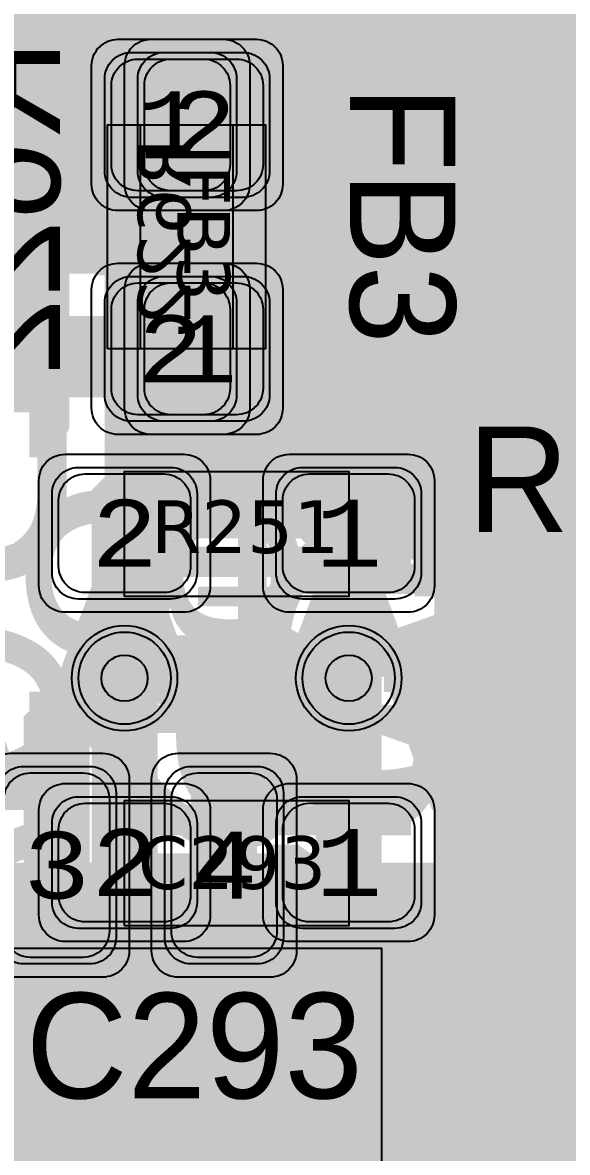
# Model space of a CAD drawing. Extents: x -28 to 199, y -61 to 255.
# Drawn here: x 38.63 to 42.76, y 147.3 to 155.88 of the extents above; entities that cross this region are included whole.
import ezdxf
from ezdxf.enums import TextEntityAlignment as Align

# ---------------------------------------------------------------- set-up
doc = ezdxf.new("R2010")
doc.units = 0
doc.header["$MEASUREMENT"] = 0
for name, color, linetype in [('ASSEMBLY_OUTLINES_BTM', 191, 'CONTINUOUS'), ('ASSEMBLY_OUTLINES_TOP', 102, 'CONTINUOUS'), ('ASSEMBLY_PART_NUMBERS_BTM', 191, 'CONTINUOUS'), ('ASSEMBLY_PART_NUMBERS_TOP', 102, 'CONTINUOUS'), ('ASSEMBLY_REF_DES_BTM', 191, 'CONTINUOUS'), ('ASSEMBLY_REF_DES_TOP', 102, 'CONTINUOUS'), ('DRILL_DRAWING', 21, 'CONTINUOUS'), ('GENERATED_SILKSCREEN_BTM', 255, 'CONTINUOUS'), ('GENERATED_SILKSCREEN_TOP', 140, 'CONTINUOUS'), ('PART_PADS_SMD_BTM', 10, 'CONTINUOUS'), ('PART_PADS_SMD_TOP', 150, 'CONTINUOUS'), ('PIN_NUMBERS_BTM', 8, 'CONTINUOUS'), ('PIN_NUMBERS_TOP', 8, 'CONTINUOUS'), ('PLACEMENT_OUTLINES_BTM', 222, 'CONTINUOUS'), ('PLACEMENT_OUTLINES_TOP', 130, 'CONTINUOUS'), ('PLANE_SHAPES_LAYER_2', 230, 'CONTINUOUS'), ('PLANE_SHAPES_LAYER_3', 81, 'CONTINUOUS'), ('SILKSCREEN_OUTLINES_BTM', 211, 'CONTINUOUS'), ('SILKSCREEN_OUTLINES_TOP', 150, 'CONTINUOUS'), ('SILKSCREEN_REF_DES_BTM', 211, 'CONTINUOUS'), ('SILKSCREEN_REF_DES_TOP', 150, 'CONTINUOUS'), ('SOLDERMASK_PADS_BTM', 12, 'CONTINUOUS'), ('SOLDERMASK_PADS_TOP', 180, 'CONTINUOUS'), ('SOLDERPASTE_PADS_BTM', 12, 'CONTINUOUS'), ('SOLDERPASTE_PADS_TOP', 180, 'CONTINUOUS'), ('TRACES_LAYER_BOTTOM', 10, 'CONTINUOUS'), ('TRACES_LAYER_TOP', 150, 'CONTINUOUS'), ('VIA_HOLES_LAYER_2', 30, 'CONTINUOUS'), ('VIA_HOLES_LAYER_3', 30, 'CONTINUOUS'), ('VIA_HOLES_LAYER_BOTTOM', 30, 'CONTINUOUS'), ('VIA_HOLES_LAYER_TOP', 30, 'CONTINUOUS'), ('VIA_PADS_LAYER_2', 230, 'CONTINUOUS'), ('VIA_PADS_LAYER_3', 81, 'CONTINUOUS'), ('VIA_PADS_LAYER_BOTTOM', 10, 'CONTINUOUS'), ('VIA_PADS_LAYER_TOP', 150, 'CONTINUOUS')]:
    doc.layers.add(name, color=color, linetype=linetype)
doc.styles.add('COURIER_NEW', font='COUR.TTF')
doc.styles.add('VERDANA', font='verdana.TTF')
doc.styles.add('VERIBEST_GERBER_0', font='txt')

msp = doc.modelspace()

# ---------------------------------------------------------------- hatches: boundary and pattern name
at = {"layer": 'PLANE_SHAPES_LAYER_2'}
h = msp.add_hatch(color=256, dxfattribs=at)
h.paths.add_polyline_path([(169.5, 129.25), (149.5, 129.25), (142.25, 122), (142.25, 90.5), (147.5, 90.5), (147.5, 80), (154, 80), (154, 69.25), (131.75, 69.25), (131.75, 73.25), (121.25, 73.25), (121.25, 81), (110.5, 81), (110.5, 125.75), (106.5, 125.75), (106.5, 128.75), (93.5, 128.75), (93.5, 120.25), (91.75, 120.25), (91.75, 121.5), (80, 121.5), (80, 118.25), (73.25, 118.25), (73.25, 124.5), (67.5, 124.5), (67.5, 128), (57.75, 128), (57.75, 120.25), (55.25, 120.25), (55.25, 121.5), (47.5, 121.5), (47.5, 119), (35, 119), (35, 134.75), (32.75, 134.75), (32.75, 159.75), (29.25, 159.75), (29.25, 175.25), (22.5, 175.25), (22.5, 195.25), (17.25, 195.25), (17.25, 198), (22.5, 198), (22.5, 216.5), (40.25, 216.5), (40.25, 235.5), (54.5, 235.5), (54.5, 254), (87.25, 254), (87.25, 236.25), (86.25, 236.25), (86.25, 228.75), (81, 228.75), (81, 218.75), (95.25, 218.75), (95.25, 194.5), (87, 194.5), (87, 172), (131.1, 172), (131.1, 208.75), (115.5, 208.75), (115.5, 213.75), (106.75, 213.75), (106.75, 218.75), (110.25, 222.25), (110.25, 226.25), (142.5, 226.25), (142.5, 221.5), (160.5, 221.5), (160.5, 240.75), (169.5, 240.75)])
h.paths.add_polyline_path([(35.5, 149.5), (41.75, 149.5), (41.75, 152), (39.25, 152), (39.25, 154), (37.75, 154), (37.75, 152), (35.5, 152)], flags=16)
h.paths.add_polyline_path([(37.5, 125.75), (37.5, 128.75), (42.75, 128.75), (42.75, 125.75)], flags=16)
h.paths.add_polyline_path([(52, 127.75), (52, 130.75), (54.25, 130.75), (54.25, 127.75)], flags=16)
h.paths.add_polyline_path([(50.75, 219.5), (50.75, 226.5), (71.75, 226.5), (71.75, 219.5)], flags=16)
h.paths.add_polyline_path([(66.5, 150.75), (66.5, 177.5), (72.25, 177.5), (72.25, 150.75)], flags=16)
h.paths.add_polyline_path([(47.25, 185.25), (73, 185.25), (73, 188.25), (70.25, 188.25), (70.25, 191), (47.25, 191)], flags=16)
h.paths.add_polyline_path([(84.5, 208), (84.5, 212.75), (85, 212.75), (85, 208)], flags=16)
h.paths.add_polyline_path([(61.5, 137.25), (87.75, 137.25), (87.75, 140.5), (84.75, 140.5), (84.75, 143), (61.5, 143)], flags=16)
h.paths.add_polyline_path([(88.75, 127), (88.75, 130), (91, 130), (91, 127)], flags=16)
h.paths.add_polyline_path([(85.5, 130.25), (85.5, 132.5), (91, 132.5), (91, 130.25)], flags=16)
h.paths.add_polyline_path([(108.75, 142.25), (135.75, 142.25), (135.75, 145.75), (132.25, 145.75), (132.25, 149), (108.75, 149)], flags=16)
h.paths.add_polyline_path([(114.25, 126.75), (140.75, 126.75), (140.75, 129.75), (137.25, 129.75), (137.25, 133), (114.25, 133)], flags=16)
h.paths.add_polyline_path([(155.25, 180.25), (166.25, 180.25), (166.25, 186.25), (152.25, 186.25), (152.25, 183), (155.25, 183)], flags=16)
at = {"layer": 'PLANE_SHAPES_LAYER_3'}
h = msp.add_hatch(color=256, dxfattribs=at)
h.paths.add_polyline_path([(169.5, 129.25), (149.5, 129.25), (142.25, 122), (142.25, 90.5), (147.5, 90.5), (147.5, 80), (154, 80), (154, 69.25), (131.75, 69.25), (131.75, 73.25), (121.25, 73.25), (121.25, 81), (110.5, 81), (110.5, 125.75), (106.5, 125.75), (106.5, 128.75), (93.5, 128.75), (93.5, 120.25), (91.75, 120.25), (91.75, 121.5), (80, 121.5), (80, 118.25), (73.25, 118.25), (73.25, 124.5), (67.5, 124.5), (67.5, 127.75), (58.25, 127.75), (58.25, 130.25), (88.75, 130.25), (88.75, 127), (91, 127), (91, 132.5), (55, 132.5), (55, 131.25), (52, 131.25), (52, 127.75), (55, 127.75), (55, 127.25), (57.75, 127.25), (57.75, 120.25), (55.25, 120.25), (55.25, 121.5), (47.5, 121.5), (47.5, 119), (35, 119), (35, 134.75), (32.75, 134.75), (32.75, 159.75), (29.25, 159.75), (29.25, 175.25), (22.5, 175.25), (22.5, 195.25), (17.25, 195.25), (17.25, 198), (22.5, 198), (22.5, 216.5), (40.25, 216.5), (40.25, 235.5), (54.5, 235.5), (54.5, 254), (87.25, 254), (87.25, 236.25), (86.25, 236.25), (86.25, 228.75), (81, 228.75), (81, 218.75), (95.25, 218.75), (95.25, 194.5), (87, 194.5), (87, 172), (131.1, 172), (131.1, 208.75), (115.5, 208.75), (115.5, 213.75), (106.75, 213.75), (106.75, 218.75), (110.25, 222.25), (110.25, 226.25), (142.5, 226.25), (142.5, 221.5), (160.5, 221.5), (160.5, 240.75), (169.5, 240.75)])
h.paths.add_polyline_path([(35.5, 149.5), (41.75, 149.5), (41.75, 152), (39.25, 152), (39.25, 154), (37.75, 154), (37.75, 152), (35.5, 152)], flags=16)
h.paths.add_polyline_path([(37.5, 125.75), (37.5, 128.75), (42.75, 128.75), (42.75, 125.75)], flags=16)
h.paths.add_polyline_path([(50.75, 219.5), (50.75, 226.5), (71.75, 226.5), (71.75, 219.5)], flags=16)
h.paths.add_polyline_path([(66.5, 150.75), (66.5, 177.5), (72.25, 177.5), (72.25, 150.75)], flags=16)
h.paths.add_polyline_path([(47.25, 185.25), (73, 185.25), (73, 188.25), (70.25, 188.25), (70.25, 191), (47.25, 191)], flags=16)
h.paths.add_polyline_path([(84.5, 208), (84.5, 212.75), (85, 212.75), (85, 208)], flags=16)
h.paths.add_polyline_path([(61.5, 137.25), (87.75, 137.25), (87.75, 140.5), (84.75, 140.5), (84.75, 143), (61.5, 143)], flags=16)
h.paths.add_polyline_path([(108.75, 142.25), (135.75, 142.25), (135.75, 145.75), (132.25, 145.75), (132.25, 149), (108.75, 149)], flags=16)
h.paths.add_polyline_path([(114.25, 126.75), (140.75, 126.75), (140.75, 129.75), (137.25, 129.75), (137.25, 133), (114.25, 133)], flags=16)
h.paths.add_polyline_path([(155.25, 180.25), (166.25, 180.25), (166.25, 186.25), (152.25, 186.25), (152.25, 183), (155.25, 183)], flags=16)
at = {"layer": 'VIA_HOLES_LAYER_2'}
h = msp.add_hatch(color=256, dxfattribs=at)
edge = h.paths.add_edge_path()
edge.add_arc((39.4, 150.9), 0.175, 0, 360)
h = msp.add_hatch(color=256, dxfattribs=at)
edge = h.paths.add_edge_path()
edge.add_arc((41.1, 150.9), 0.175, 0, 360)
at = {"layer": 'VIA_HOLES_LAYER_3'}
h = msp.add_hatch(color=256, dxfattribs=at)
edge = h.paths.add_edge_path()
edge.add_arc((39.4, 150.9), 0.175, 0, 360)
h = msp.add_hatch(color=256, dxfattribs=at)
edge = h.paths.add_edge_path()
edge.add_arc((41.1, 150.9), 0.175, 0, 360)
at = {"layer": 'VIA_HOLES_LAYER_BOTTOM'}
h = msp.add_hatch(color=256, dxfattribs=at)
edge = h.paths.add_edge_path()
edge.add_arc((39.4, 150.9), 0.175, 0, 360)
h = msp.add_hatch(color=256, dxfattribs=at)
edge = h.paths.add_edge_path()
edge.add_arc((41.1, 150.9), 0.175, 0, 360)
at = {"layer": 'VIA_HOLES_LAYER_TOP'}
h = msp.add_hatch(color=256, dxfattribs=at)
edge = h.paths.add_edge_path()
edge.add_arc((39.4, 150.9), 0.175, 0, 360)
h = msp.add_hatch(color=256, dxfattribs=at)
edge = h.paths.add_edge_path()
edge.add_arc((41.1, 150.9), 0.175, 0, 360)

# ---------------------------------------------------------------- linework, layer by layer
at = {"layer": 'ASSEMBLY_OUTLINES_BTM'}
msp.add_lwpolyline([(39.27, 153.4), (39.27, 155.1), (40.22, 155.1), (40.22, 153.4)], close=True, dxfattribs=at)
at = {"layer": 'ASSEMBLY_OUTLINES_BTM', "const_width": 0.1}
msp.add_lwpolyline([(35.15, 144.65), (35.15, 148.85), (41.35, 148.85), (41.35, 144.65)], close=True, dxfattribs=at)
at = {"layer": 'ASSEMBLY_OUTLINES_TOP'}
for points in [[(39.52, 153.4), (39.52, 155.1), (40.47, 155.1), (40.47, 153.4)], [(39.4, 151.52), (39.4, 152.47), (41.1, 152.47), (41.1, 151.52)], [(39.4, 149.02), (39.4, 149.97), (41.1, 149.97), (41.1, 149.02)]]:
    msp.add_lwpolyline(points, close=True, dxfattribs=at)
at = {"layer": 'GENERATED_SILKSCREEN_BTM', "const_width": 0.15}
for points in [[(41.2632, 156.0896), (41.4448, 156.0896), (41.5136, 156.068), (41.5136, 155.6912), (41.4448, 155.668), (41.2632, 155.668), (41.1896, 155.7384), (41.1896, 156.0176), (41.2632, 156.0896)], [(41.6144, 156.0896), (41.8512, 156.0896), (41.924, 156.0176), (41.924, 155.7384), (41.8512, 155.668), (41.6144, 155.668), (41.5456, 155.6912), (41.5456, 156.068), (41.6144, 156.0896)], [(41.1568, 156.0256), (41.1568, 155.732), (41.1576, 155.7288), (41.1584, 155.724), (41.1608, 155.7208), (41.2432, 155.6408), (41.248, 155.6376), (41.2512, 155.6368), (41.2544, 155.636), (41.4464, 155.636), (41.4496, 155.636), (41.4512, 155.6368), (41.452, 155.6368)], [(41.452, 155.6368), (41.5288, 155.6624), (41.6056, 155.6368), (41.608, 155.6368), (41.6112, 155.636), (41.8584, 155.636), (41.8608, 155.636), (41.8632, 155.6368), (41.8664, 155.6376), (41.8696, 155.6408), (41.952, 155.7208), (41.9552, 155.724), (41.956, 155.7288), (41.9568, 155.732), (41.9568, 156.0256)], [(38.1228, 155.6428), (38.8908, 155.6428), (38.8972, 155.6412), (38.9012, 155.6372), (38.9036, 155.6324), (38.9044, 155.6268), (38.9036, 155.6204), (38.9012, 155.6148), (38.8972, 155.6108), (38.8908, 155.6092), (38.5228, 155.6092)], [(38.5228, 155.2332), (38.8956, 155.102), (38.9012, 155.0988), (38.9044, 155.0932), (38.9052, 155.0868), (38.9036, 155.082), (38.9012, 155.0772), (38.8964, 155.0732), (38.8916, 155.0708), (38.8852, 155.0724), (38.5124, 155.2036)], [(38.5508, 154.318), (38.5516, 154.3172), (38.5532, 154.3172), (38.5588, 154.3156), (38.5612, 154.3148), (38.7812, 154.3148), (38.7852, 154.3156), (38.7884, 154.3172), (38.7916, 154.318), (38.794, 154.3204), (38.9036, 154.4548), (38.9052, 154.4588), (38.906, 154.4596), (38.906, 154.4612), (38.9068, 154.4628), (38.9068, 154.4636), (38.9068, 154.4652), (38.9068, 154.7348), (38.906, 154.738), (38.9052, 154.7412), (38.9036, 154.7444), (38.794, 154.8788), (38.7924, 154.8804), (38.7916, 154.882), (38.7892, 154.8836), (38.7836, 154.8852), (38.7812, 154.886), (38.2324, 154.886)], [(38.2404, 154.8532), (38.5276, 154.8532), (38.4388, 154.7444)], [(38.5692, 154.8532), (38.7732, 154.8532), (38.874, 154.73), (38.874, 154.4716), (38.7732, 154.3468), (38.5692, 154.3468), (38.4676, 154.4716), (38.4676, 154.73), (38.5692, 154.8532)], [(38.3556, 153.5644), (38.7884, 154.0972), (38.874, 154.0972), (38.874, 153.5748), (38.8756, 153.5692), (38.8788, 153.5644), (38.8844, 153.562), (38.8908, 153.5612), (38.8964, 153.562), (38.902, 153.5644), (38.9052, 153.5692), (38.9068, 153.5748), (38.9068, 154.114), (38.9052, 154.1204), (38.9012, 154.1244), (38.8972, 154.1284), (38.8908, 154.13), (38.7812, 154.13), (38.7788, 154.1292), (38.7732, 154.1276), (38.7708, 154.126), (38.7692, 154.1244), (38.7676, 154.1228), (38.334, 153.5908)], [(38.3556, 152.8084), (38.7884, 153.3412), (38.874, 153.3412), (38.874, 152.8188), (38.8756, 152.8132), (38.8788, 152.8084), (38.8844, 152.806), (38.8908, 152.8052), (38.8964, 152.806), (38.902, 152.8084), (38.9052, 152.8132), (38.9068, 152.8188), (38.9068, 153.358), (38.9052, 153.3644), (38.9012, 153.3684), (38.8972, 153.3724), (38.8908, 153.374), (38.7812, 153.374), (38.7788, 153.3732), (38.7732, 153.3716), (38.7708, 153.37), (38.7692, 153.3684), (38.7676, 153.3668), (38.334, 152.8348)]]:
    msp.add_lwpolyline(points, dxfattribs=at)
for points in [[(39.270005, 153.957911, 1.22306e-05), (39.269995, 153.957902), (39.269995, 154.542098, 1.22306e-05), (39.270005, 154.542089), (39.270005, 153.957911)], [(40.220005, 153.966156, 1.1642e-05), (40.219995, 153.966164), (40.219995, 154.533836, 1.1642e-05), (40.220005, 154.533844), (40.220005, 153.966156)], [(39.641895, 148.849995), (39.398105, 148.849995, 9.4912e-06), (39.398108, 148.850005), (39.641892, 148.850005, 9.4912e-06), (39.641895, 148.849995)], [(41.350005, 144.65, -0.4142135624), (41.35, 144.649995), (40.668108, 144.649995, 9.4912e-06), (40.668105, 144.650005), (41.349995, 144.650005), (41.349995, 148.849995), (40.668105, 148.849995, 9.4912e-06), (40.668108, 148.850005), (41.35, 148.850005, -0.4142135624), (41.350005, 148.85), (41.350005, 144.65)]]:
    msp.add_lwpolyline(points, format="xyb", dxfattribs=at)
at = {"layer": 'GENERATED_SILKSCREEN_TOP', "const_width": 0.15}
for points in [[(41.8804, 154.7364), (41.882, 154.7308), (41.8852, 154.726), (41.8908, 154.7236), (41.8964, 154.7228), (41.9028, 154.7236), (41.9084, 154.726), (41.9116, 154.7308), (41.9132, 154.7364), (41.9132, 155.2764), (41.9116, 155.282), (41.9076, 155.286), (41.9036, 155.2908), (41.8972, 155.2924), (41.1292, 155.2924), (41.1236, 155.2908), (41.1188, 155.2868), (41.1164, 155.282), (41.1156, 155.2764), (41.1164, 155.27), (41.1188, 155.2644), (41.1236, 155.2604), (41.1292, 155.2588), (41.5332, 155.2588), (41.5332, 154.8964), (41.534, 154.8908), (41.538, 154.886), (41.5436, 154.8836), (41.5492, 154.8828), (41.5556, 154.8836), (41.5612, 154.886), (41.5644, 154.8908), (41.566, 154.8964), (41.566, 155.2588), (41.8804, 155.2588), (41.8804, 154.7364)], [(41.7932, 153.9908), (41.9076, 154.094), (41.9116, 154.0996), (41.9132, 154.1052), (41.9132, 154.5204), (41.9116, 154.526), (41.9084, 154.5308), (41.9028, 154.5348), (41.8972, 154.5364), (41.5476, 154.5364), (41.5452, 154.5364), (41.5428, 154.5364), (41.1292, 154.5364), (41.1236, 154.5348), (41.118, 154.5308), (41.114, 154.526), (41.1132, 154.5204), (41.1132, 154.1004), (41.2276, 153.9692), (41.2324, 153.966), (41.2388, 153.9644), (41.41, 153.9644), (41.5428, 154.082), (41.61, 153.998), (41.6132, 153.9956), (41.6172, 153.9932), (41.6212, 153.9916), (41.6236, 153.9908), (41.7932, 153.9908)], [(41.5284, 154.5028), (41.5284, 154.114), (41.3964, 153.9964), (41.246, 153.9964), (41.146, 154.1116), (41.146, 154.5028), (41.5284, 154.5028)], [(41.8804, 154.5028), (41.8804, 154.1132), (41.7812, 154.0236), (41.6324, 154.0236), (41.5612, 154.1116), (41.5612, 154.5028), (41.8804, 154.5028)], [(38.2976, 154.31), (38.4768, 154.182), (37.776, 154.182)], [(41.1164, 153.638), (41.226, 153.7732), (41.23, 153.7772), (41.2324, 153.778), (41.2348, 153.778), (41.2404, 153.7772), (41.246, 153.774), (41.2508, 153.77), (41.2532, 153.7652), (41.254, 153.7596), (41.2524, 153.754), (41.146, 153.6236), (41.146, 153.3652), (41.2468, 153.2404), (41.3956, 153.2404), (41.4972, 153.3636), (41.4972, 153.4964), (41.4988, 153.5028), (41.502, 153.5068), (41.5076, 153.5092), (41.5132, 153.51), (41.5188, 153.5092), (41.5244, 153.5068), (41.5276, 153.5028), (41.5292, 153.4964), (41.5292, 153.3636), (41.6308, 153.2404), (41.7796, 153.2404), (41.8804, 153.3652), (41.8804, 153.6236), (41.774, 153.754), (41.7724, 153.7596), (41.7732, 153.7652), (41.7756, 153.77), (41.7804, 153.774), (41.786, 153.7772), (41.7916, 153.778), (41.794, 153.778), (41.7964, 153.7772), (41.8004, 153.7732), (41.91, 153.638), (41.9108, 153.6356), (41.9116, 153.6332), (41.9124, 153.6324), (41.9132, 153.6292), (41.9132, 153.3596), (41.9124, 153.3556), (41.9116, 153.354), (41.9108, 153.3516), (41.91, 153.3492), (41.8004, 153.214), (41.7972, 153.2116), (41.7932, 153.2108), (41.7908, 153.2092), (41.7876, 153.2084), (41.6228, 153.2084), (41.6204, 153.2092), (41.6148, 153.2108), (41.6116, 153.2116), (41.6092, 153.214), (41.5132, 153.3316), (41.4172, 153.214), (41.4156, 153.2132), (41.414, 153.2116), (41.4132, 153.2108), (41.4116, 153.2108), (41.406, 153.2092), (41.4036, 153.2084), (41.2388, 153.2084), (41.2348, 153.2092), (41.2316, 153.2108), (41.2284, 153.2116), (41.226, 153.214), (41.1164, 153.3492), (41.1148, 153.3524), (41.114, 153.3532), (41.114, 153.3556), (41.114, 153.3564), (41.1132, 153.3572), (41.1132, 153.3596), (41.1132, 153.6292), (41.114, 153.6324), (41.1148, 153.6356), (41.1164, 153.638)], [(42.674, 152.4924), (42.6764, 152.494), (42.6772, 152.498), (42.6796, 152.502), (42.6796, 152.506), (42.6796, 152.6708), (42.6796, 152.6748), (42.6772, 152.6772), (42.6772, 152.6796), (42.6764, 152.6804), (42.6756, 152.6812), (42.674, 152.6828), (42.538, 152.7932), (42.534, 152.7948), (42.5308, 152.7956), (42.5276, 152.7964), (42.1244, 152.7964), (42.1172, 152.7948), (42.1124, 152.7908), (42.1084, 152.786), (42.1068, 152.7804), (42.1068, 152.0124), (42.1084, 152.006), (42.1124, 152.002), (42.1172, 151.9996), (42.1228, 151.9988), (42.1292, 151.9996), (42.1348, 152.002), (42.1388, 152.006), (42.1404, 152.0124), (42.1404, 152.3804), (42.5164, 152.3804), (42.6476, 152.0076), (42.6508, 152.002), (42.6564, 151.9988), (42.6628, 151.998), (42.6676, 151.9996), (42.6724, 152.002), (42.6764, 152.006), (42.6788, 152.0116), (42.6772, 152.018), (42.546, 152.3908), (42.674, 152.4924)], [(42.1404, 152.7636), (42.5228, 152.7636), (42.6476, 152.6628), (42.6476, 152.514), (42.5228, 152.4124), (42.1404, 152.4124), (42.1404, 152.7636)], [(38.8996, 147.6996), (38.7652, 147.8092), (38.7612, 147.8116), (38.7604, 147.8148), (38.7588, 147.818), (38.758, 147.822), (38.758, 148.3708), (38.7588, 148.3748), (38.7604, 148.378), (38.762, 148.3796), (38.7628, 148.3812), (38.7644, 148.3836), (38.8996, 148.4932), (38.902, 148.494), (38.9044, 148.4948), (38.9052, 148.4956), (38.9084, 148.4964), (39.178, 148.4964), (39.182, 148.4956), (39.1836, 148.4948), (39.186, 148.494), (39.1884, 148.4932), (39.3236, 148.3836), (39.3268, 148.3796), (39.3284, 148.3732), (39.3276, 148.3684), (39.326, 148.3644), (39.3236, 148.3612), (39.3196, 148.358), (39.3156, 148.3556), (39.3116, 148.3548), (39.3076, 148.3548), (39.3044, 148.3572), (39.1724, 148.4636), (38.914, 148.4636), (38.7908, 148.3628), (38.7908, 147.83), (38.914, 147.7292), (39.1724, 147.7292), (39.3044, 147.8356), (39.3076, 147.8372), (39.3116, 147.838), (39.3156, 147.8372), (39.3196, 147.8348), (39.3236, 147.8316), (39.326, 147.8276), (39.3276, 147.8228), (39.3284, 147.818), (39.3268, 147.8132), (39.3236, 147.8092), (39.1884, 147.6996), (39.1852, 147.698), (39.1844, 147.6972), (39.182, 147.6972), (39.1812, 147.6964), (39.1804, 147.6964), (39.178, 147.6964), (38.9084, 147.6964), (38.9052, 147.6972), (38.902, 147.698), (38.8996, 147.6996)], [(39.9436, 148.4932), (40.078, 148.3836), (40.0804, 148.3796), (40.0812, 148.3764), (40.0828, 148.374), (40.0836, 148.3708), (40.0836, 148.2612), (40.0828, 148.258), (40.0812, 148.2532), (40.0804, 148.2492), (40.078, 148.2476), (39.5452, 147.8148), (39.5452, 147.7292), (40.0676, 147.7292), (40.0732, 147.7276), (40.078, 147.7244), (40.0804, 147.7188), (40.0812, 147.7124), (40.0804, 147.7068), (40.078, 147.7012), (40.0732, 147.698), (40.0676, 147.6964), (39.5284, 147.6964), (39.522, 147.698), (39.518, 147.702), (39.514, 147.706), (39.5124, 147.7124), (39.5124, 147.822), (39.5132, 147.8244), (39.5148, 147.83), (39.5164, 147.8324), (39.518, 147.834), (39.5196, 147.8356), (40.0516, 148.2692), (40.0516, 148.3628), (39.9268, 148.4636), (39.6684, 148.4636), (39.538, 148.3572), (39.5324, 148.3556), (39.5268, 148.3564), (39.522, 148.3588), (39.5188, 148.3636), (39.5156, 148.3684), (39.5148, 148.374), (39.5148, 148.3772), (39.5156, 148.3796), (39.5196, 148.3836), (39.654, 148.4932), (39.6572, 148.494), (39.6596, 148.4948), (39.6604, 148.4956), (39.6636, 148.4964), (39.9332, 148.4964), (39.9364, 148.4956), (39.9372, 148.4956), (39.938, 148.4948), (39.9404, 148.494), (39.9436, 148.4932)], [(40.41, 147.6996), (40.2756, 147.8092), (40.2716, 147.8132), (40.2708, 147.8156), (40.2708, 147.818), (40.2716, 147.8236), (40.2748, 147.8292), (40.278, 147.8332), (40.2828, 147.8364), (40.2884, 147.8372), (40.294, 147.8356), (40.4244, 147.7292), (40.6828, 147.7292), (40.8076, 147.83), (40.8076, 148.1172), (40.6988, 148.0292), (40.6956, 148.0276), (40.6948, 148.0268), (40.6924, 148.026), (40.6892, 148.026), (40.4196, 148.026), (40.4164, 148.026), (40.4116, 148.0276), (40.41, 148.0292), (40.2756, 148.138), (40.274, 148.1388), (40.2724, 148.1404), (40.2708, 148.1428), (40.2692, 148.1484), (40.2684, 148.1516), (40.2684, 148.3708), (40.2692, 148.3748), (40.2708, 148.378), (40.2724, 148.3804), (40.274, 148.3812), (40.2756, 148.3836), (40.41, 148.4932), (40.4132, 148.494), (40.4156, 148.4948), (40.4164, 148.4956), (40.4196, 148.4964), (40.6892, 148.4964), (40.6924, 148.4956), (40.6932, 148.4956), (40.694, 148.4948), (40.6964, 148.494), (40.6996, 148.4932), (40.834, 148.3836), (40.8364, 148.3796), (40.8372, 148.3764), (40.8388, 148.374), (40.8396, 148.3708), (40.8396, 147.822), (40.8388, 147.8196), (40.8372, 147.814), (40.8364, 147.8124), (40.834, 147.8092), (40.6996, 147.6996), (40.6956, 147.698), (40.6948, 147.6972), (40.6932, 147.6972), (40.6916, 147.6964), (40.6908, 147.6964), (40.6892, 147.6964), (40.4196, 147.6964), (40.4164, 147.6972), (40.4132, 147.698), (40.41, 147.6996)], [(41.166, 147.6996), (41.0308, 147.8092), (41.0268, 147.8132), (41.026, 147.818), (41.0268, 147.8236), (41.03, 147.8292), (41.034, 147.8332), (41.0388, 147.8364), (41.0444, 147.8372), (41.05, 147.8356), (41.1804, 147.7292), (41.4388, 147.7292), (41.5636, 147.83), (41.5636, 147.9788), (41.4404, 148.0804), (41.3076, 148.0804), (41.3012, 148.082), (41.2972, 148.0852), (41.2948, 148.0908), (41.294, 148.0964), (41.2948, 148.102), (41.2972, 148.1068), (41.3012, 148.1108), (41.3076, 148.1124), (41.4404, 148.1124), (41.5636, 148.214), (41.5636, 148.3628), (41.4388, 148.4636), (41.1804, 148.4636), (41.05, 148.3572), (41.0444, 148.3556), (41.0388, 148.3564), (41.034, 148.3588), (41.03, 148.3636), (41.0268, 148.3684), (41.026, 148.374), (41.0268, 148.3796), (41.0308, 148.3836), (41.166, 148.4932), (41.1684, 148.494), (41.1708, 148.4948), (41.1716, 148.4956), (41.1748, 148.4964), (41.4444, 148.4964), (41.4484, 148.4956), (41.45, 148.4948), (41.4524, 148.494), (41.4548, 148.4932), (41.59, 148.3836), (41.5924, 148.3796), (41.5932, 148.3764), (41.5948, 148.374), (41.5956, 148.3708), (41.5956, 148.206), (41.5948, 148.2036), (41.5932, 148.198), (41.5924, 148.194), (41.59, 148.1924), (41.4724, 148.0964), (41.59, 148.0004), (41.5908, 147.9988), (41.5924, 147.9972), (41.5932, 147.9964), (41.5932, 147.9948), (41.5948, 147.9892), (41.5956, 147.9868), (41.5956, 147.822), (41.5948, 147.818), (41.5932, 147.8148), (41.5924, 147.8116), (41.59, 147.8092), (41.4548, 147.6996), (41.4516, 147.698), (41.4508, 147.6972), (41.4484, 147.6972), (41.4476, 147.6964), (41.4468, 147.6964), (41.4444, 147.6964), (41.1748, 147.6964), (41.1716, 147.6972), (41.1684, 147.698), (41.166, 147.6996)], [(40.3012, 148.3628), (40.3012, 148.1596), (40.4244, 148.058), (40.6828, 148.058), (40.8076, 148.1596), (40.8076, 148.3628), (40.6828, 148.4636), (40.4244, 148.4636), (40.3012, 148.3628)]]:
    msp.add_lwpolyline(points, dxfattribs=at)
for points in [[(39.520005, 153.957911, 1.22306e-05), (39.519995, 153.957902), (39.519995, 154.542098, 1.22306e-05), (39.520005, 154.542089), (39.520005, 153.957911)], [(40.470005, 153.966156, 1.1642e-05), (40.469995, 153.966164), (40.469995, 154.533836, 1.1642e-05), (40.470005, 154.533844), (40.470005, 153.966156)], [(40.533844, 152.470005, 1.1642e-05), (40.533836, 152.469995), (39.966164, 152.469995, 1.1642e-05), (39.966156, 152.470005), (40.533844, 152.470005)], [(40.542098, 151.519995), (39.957902, 151.519995, 1.22306e-05), (39.957911, 151.520005), (40.542089, 151.520005, 1.22306e-05), (40.542098, 151.519995)], [(40.533844, 149.970005, 1.1642e-05), (40.533836, 149.969995), (39.966164, 149.969995, 1.1642e-05), (39.966156, 149.970005), (40.533844, 149.970005)], [(40.542098, 149.019995), (39.957902, 149.019995, 1.22306e-05), (39.957911, 149.020005), (40.542089, 149.020005, 1.22306e-05), (40.542098, 149.019995)]]:
    msp.add_lwpolyline(points, format="xyb", dxfattribs=at)
at = {"layer": 'PART_PADS_SMD_BTM'}
for points in [[(40.05, 155.65, -0.4142135624), (40.25, 155.45), (40.25, 154.75, -0.4142135624), (40.05, 154.55), (39.45, 154.55, -0.4142135624), (39.25, 154.75), (39.25, 155.45, -0.4142135624), (39.45, 155.65)], [(40.05, 153.95, -0.4142135624), (40.25, 153.75), (40.25, 153.05, -0.4142135624), (40.05, 152.85), (39.45, 152.85, -0.4142135624), (39.25, 153.05), (39.25, 153.75, -0.4142135624), (39.45, 153.95)], [(39.135, 150.23, -0.4142135624), (39.335, 150.03), (39.335, 148.93, -0.4142135624), (39.135, 148.73), (38.635, 148.73, -0.4142135624), (38.435, 148.93), (38.435, 150.03, -0.4142135624), (38.635, 150.23)], [(40.405, 150.23, -0.4142135624), (40.605, 150.03), (40.605, 148.93, -0.4142135624), (40.405, 148.73), (39.905, 148.73, -0.4142135624), (39.705, 148.93), (39.705, 150.03, -0.4142135624), (39.905, 150.23)]]:
    msp.add_lwpolyline(points, format="xyb", close=True, dxfattribs=at)
at = {"layer": 'PART_PADS_SMD_TOP'}
for points in [[(39.7, 154.55, -0.4142135624), (39.5, 154.75), (39.5, 155.45, -0.4142135624), (39.7, 155.65), (40.3, 155.65, -0.4142135624), (40.5, 155.45), (40.5, 154.75, -0.4142135624), (40.3, 154.55)], [(39.7, 152.85, -0.4142135624), (39.5, 153.05), (39.5, 153.75, -0.4142135624), (39.7, 153.95), (40.3, 153.95, -0.4142135624), (40.5, 153.75), (40.5, 153.05, -0.4142135624), (40.3, 152.85)], [(39.95, 151.7, -0.4142135624), (39.75, 151.5), (39.05, 151.5, -0.4142135624), (38.85, 151.7), (38.85, 152.3, -0.4142135624), (39.05, 152.5), (39.75, 152.5, -0.4142135624), (39.95, 152.3)], [(41.65, 151.7, -0.4142135624), (41.45, 151.5), (40.75, 151.5, -0.4142135624), (40.55, 151.7), (40.55, 152.3, -0.4142135624), (40.75, 152.5), (41.45, 152.5, -0.4142135624), (41.65, 152.3)], [(39.95, 149.2, -0.4142135624), (39.75, 149), (39.05, 149, -0.4142135624), (38.85, 149.2), (38.85, 149.8, -0.4142135624), (39.05, 150), (39.75, 150, -0.4142135624), (39.95, 149.8)], [(41.65, 149.2, -0.4142135624), (41.45, 149), (40.75, 149, -0.4142135624), (40.55, 149.2), (40.55, 149.8, -0.4142135624), (40.75, 150), (41.45, 150, -0.4142135624), (41.65, 149.8)]]:
    msp.add_lwpolyline(points, format="xyb", close=True, dxfattribs=at)
at = {"layer": 'PLACEMENT_OUTLINES_BTM'}
for points in [[(39.27, 153.4), (39.27, 155.1), (40.22, 155.1), (40.22, 153.4)], [(35.15, 144.65), (35.15, 148.85), (41.35, 148.85), (41.35, 144.65)]]:
    msp.add_lwpolyline(points, close=True, dxfattribs=at)
at = {"layer": 'PLACEMENT_OUTLINES_TOP'}
for points in [[(39.52, 153.4), (39.52, 155.1), (40.47, 155.1), (40.47, 153.4)], [(39.4, 151.52), (39.4, 152.47), (41.1, 152.47), (41.1, 151.52)], [(39.4, 149.02), (39.4, 149.97), (41.1, 149.97), (41.1, 149.02)]]:
    msp.add_lwpolyline(points, close=True, dxfattribs=at)
at = {"layer": 'SILKSCREEN_OUTLINES_BTM'}
for points in [[(39.27, 153.4), (39.27, 155.1), (40.22, 155.1), (40.22, 153.4)], [(35.15, 144.65), (35.15, 148.85), (41.35, 148.85), (41.35, 144.65)]]:
    msp.add_lwpolyline(points, close=True, dxfattribs=at)
at = {"layer": 'SILKSCREEN_OUTLINES_TOP'}
for points in [[(39.52, 153.4), (39.52, 155.1), (40.47, 155.1), (40.47, 153.4)], [(39.4, 151.52), (39.4, 152.47), (41.1, 152.47), (41.1, 151.52)], [(39.4, 149.02), (39.4, 149.97), (41.1, 149.97), (41.1, 149.02)]]:
    msp.add_lwpolyline(points, close=True, dxfattribs=at)
at = {"layer": 'SOLDERMASK_PADS_BTM'}
for points in [[(40.15, 155.75, -0.4142135624), (40.35, 155.55), (40.35, 154.65, -0.4142135624), (40.15, 154.45), (39.35, 154.45, -0.4142135624), (39.15, 154.65), (39.15, 155.55, -0.4142135624), (39.35, 155.75)], [(40.15, 154.05, -0.4142135624), (40.35, 153.85), (40.35, 152.95, -0.4142135624), (40.15, 152.75), (39.35, 152.75, -0.4142135624), (39.15, 152.95), (39.15, 153.85, -0.4142135624), (39.35, 154.05)], [(39.235, 150.33, -0.4142135624), (39.435, 150.13), (39.435, 148.83, -0.4142135624), (39.235, 148.63), (38.535, 148.63, -0.4142135624), (38.335, 148.83), (38.335, 150.13, -0.4142135624), (38.535, 150.33)], [(40.505, 150.33, -0.4142135624), (40.705, 150.13), (40.705, 148.83, -0.4142135624), (40.505, 148.63), (39.805, 148.63, -0.4142135624), (39.605, 148.83), (39.605, 150.13, -0.4142135624), (39.805, 150.33)]]:
    msp.add_lwpolyline(points, format="xyb", close=True, dxfattribs=at)
at = {"layer": 'SOLDERMASK_PADS_TOP'}
for points in [[(39.6, 154.45, -0.4142135624), (39.4, 154.65), (39.4, 155.55, -0.4142135624), (39.6, 155.75), (40.4, 155.75, -0.4142135624), (40.6, 155.55), (40.6, 154.65, -0.4142135624), (40.4, 154.45)], [(39.6, 152.75, -0.4142135624), (39.4, 152.95), (39.4, 153.85, -0.4142135624), (39.6, 154.05), (40.4, 154.05, -0.4142135624), (40.6, 153.85), (40.6, 152.95, -0.4142135624), (40.4, 152.75)], [(40.05, 151.6, -0.4142135624), (39.85, 151.4), (38.95, 151.4, -0.4142135624), (38.75, 151.6), (38.75, 152.4, -0.4142135624), (38.95, 152.6), (39.85, 152.6, -0.4142135624), (40.05, 152.4)], [(41.75, 151.6, -0.4142135624), (41.55, 151.4), (40.65, 151.4, -0.4142135624), (40.45, 151.6), (40.45, 152.4, -0.4142135624), (40.65, 152.6), (41.55, 152.6, -0.4142135624), (41.75, 152.4)], [(40.05, 149.1, -0.4142135624), (39.85, 148.9), (38.95, 148.9, -0.4142135624), (38.75, 149.1), (38.75, 149.9, -0.4142135624), (38.95, 150.1), (39.85, 150.1, -0.4142135624), (40.05, 149.9)], [(41.75, 149.1, -0.4142135624), (41.55, 148.9), (40.65, 148.9, -0.4142135624), (40.45, 149.1), (40.45, 149.9, -0.4142135624), (40.65, 150.1), (41.55, 150.1, -0.4142135624), (41.75, 149.9)]]:
    msp.add_lwpolyline(points, format="xyb", close=True, dxfattribs=at)
at = {"layer": 'SOLDERPASTE_PADS_BTM'}
for points in [[(40, 155.6, -0.4142135624), (40.2, 155.4), (40.2, 154.8, -0.4142135624), (40, 154.6), (39.5, 154.6, -0.4142135624), (39.3, 154.8), (39.3, 155.4, -0.4142135624), (39.5, 155.6)], [(40, 153.9, -0.4142135624), (40.2, 153.7), (40.2, 153.1, -0.4142135624), (40, 152.9), (39.5, 152.9, -0.4142135624), (39.3, 153.1), (39.3, 153.7, -0.4142135624), (39.5, 153.9)], [(39.085, 150.18, -0.4142135624), (39.285, 149.98), (39.285, 148.98, -0.4142135624), (39.085, 148.78), (38.685, 148.78, -0.4142135624), (38.485, 148.98), (38.485, 149.98, -0.4142135624), (38.685, 150.18)], [(40.355, 150.18, -0.4142135624), (40.555, 149.98), (40.555, 148.98, -0.4142135624), (40.355, 148.78), (39.955, 148.78, -0.4142135624), (39.755, 148.98), (39.755, 149.98, -0.4142135624), (39.955, 150.18)]]:
    msp.add_lwpolyline(points, format="xyb", close=True, dxfattribs=at)
at = {"layer": 'SOLDERPASTE_PADS_TOP'}
for points in [[(39.75, 154.6, -0.4142135624), (39.55, 154.8), (39.55, 155.4, -0.4142135624), (39.75, 155.6), (40.25, 155.6, -0.4142135624), (40.45, 155.4), (40.45, 154.8, -0.4142135624), (40.25, 154.6)], [(39.75, 152.9, -0.4142135624), (39.55, 153.1), (39.55, 153.7, -0.4142135624), (39.75, 153.9), (40.25, 153.9, -0.4142135624), (40.45, 153.7), (40.45, 153.1, -0.4142135624), (40.25, 152.9)], [(39.9, 151.75, -0.4142135624), (39.7, 151.55), (39.1, 151.55, -0.4142135624), (38.9, 151.75), (38.9, 152.25, -0.4142135624), (39.1, 152.45), (39.7, 152.45, -0.4142135624), (39.9, 152.25)], [(41.6, 151.75, -0.4142135624), (41.4, 151.55), (40.8, 151.55, -0.4142135624), (40.6, 151.75), (40.6, 152.25, -0.4142135624), (40.8, 152.45), (41.4, 152.45, -0.4142135624), (41.6, 152.25)], [(39.9, 149.25, -0.4142135624), (39.7, 149.05), (39.1, 149.05, -0.4142135624), (38.9, 149.25), (38.9, 149.75, -0.4142135624), (39.1, 149.95), (39.7, 149.95, -0.4142135624), (39.9, 149.75)], [(41.6, 149.25, -0.4142135624), (41.4, 149.05), (40.8, 149.05, -0.4142135624), (40.6, 149.25), (40.6, 149.75, -0.4142135624), (40.8, 149.95), (41.4, 149.95, -0.4142135624), (41.6, 149.75)]]:
    msp.add_lwpolyline(points, format="xyb", close=True, dxfattribs=at)
at = {"layer": 'TRACES_LAYER_BOTTOM', "const_width": 0.5}
for points in [[(37.5, 165.15), (38.872177, 163.777823), (38.872177, 159.928755), (40.931401, 157.869531), (40.931401, 157.23229), (43.3, 154.863691), (43.3, 144)], [(39, 157.75), (39.75, 157), (39.75, 155.1)], [(39.75, 153.4), (39.75, 152.573), (39.4, 152.223), (39.4, 150.9)], [(39.4, 150.9), (39.278, 150.9), (38.885, 150.507), (38.885, 149.48)], [(41.1, 150.9), (40.548, 150.9), (40.155, 150.507), (40.155, 149.48)]]:
    msp.add_lwpolyline(points, dxfattribs=at)
at = {"layer": 'TRACES_LAYER_TOP'}
for points, const_width in [([(40, 155.1), (50.512049, 155.1), (51.865802, 156.453753), (51.865802, 161.129976), (52.219355, 161.483529), (62.411567, 161.483529), (64.391134, 163.463096), (64.391134, 169.60175), (66.468448, 171.679064), (75.052064, 171.679064), (75.273, 171.9), (75.9, 171.9)], 0.5), ([(40, 155.1), (39.275735, 155.824265), (39.275735, 155.874265), (38.779617, 156.370383), (36.305404, 156.370383), (33.367622, 159.308165), (29.149321, 159.308165), (28.443842, 160.013644)], 0.5), ([(36.75, 153.4), (40, 153.4)], 0.5), ([(41.05, 152), (40, 153.05), (40, 153.4)], 0.5), ([(39.4, 150.9), (39.4, 152)], 0.5), ([(41.1, 150.9), (41.1, 152)], 0.5), ([(41.1, 152), (41.05, 152)], 0.254), ([(39.4, 149.5), (39.4, 148.63064), (39.990564, 148.040076), (41.832086, 148.040076), (45.04201, 151.25), (47.15, 151.25)], 0.35), ([(39.4, 150.9), (39.4, 149.5)], 0.5), ([(41.1, 150.9), (41.1, 149.5)], 0.5), ([(37.85, 149.5), (37.85, 148.440256), (39.036851, 147.253405), (42.128952, 147.253405), (44.125547, 149.25), (47.15, 149.25)], 0.35)]:
    msp.add_lwpolyline(points, dxfattribs=dict(at, const_width=const_width))
at = {"layer": 'VIA_HOLES_LAYER_2'}
for centre in [(39.4, 150.9), (41.1, 150.9)]:
    msp.add_circle(centre, 0.175, dxfattribs=at)
at = {"layer": 'VIA_HOLES_LAYER_3'}
for centre in [(39.4, 150.9), (41.1, 150.9)]:
    msp.add_circle(centre, 0.175, dxfattribs=at)
at = {"layer": 'VIA_HOLES_LAYER_BOTTOM'}
for centre in [(39.4, 150.9), (41.1, 150.9)]:
    msp.add_circle(centre, 0.175, dxfattribs=at)
at = {"layer": 'VIA_HOLES_LAYER_TOP'}
for centre in [(39.4, 150.9), (41.1, 150.9)]:
    msp.add_circle(centre, 0.175, dxfattribs=at)
at = {"layer": 'VIA_PADS_LAYER_2'}
for centre in [(39.4, 150.9), (41.1, 150.9)]:
    msp.add_circle(centre, 0.4, dxfattribs=at)
at = {"layer": 'VIA_PADS_LAYER_3'}
for centre in [(39.4, 150.9), (41.1, 150.9)]:
    msp.add_circle(centre, 0.4, dxfattribs=at)
at = {"layer": 'VIA_PADS_LAYER_BOTTOM'}
for centre in [(39.4, 150.9), (41.1, 150.9)]:
    msp.add_circle(centre, 0.35, dxfattribs=at)
at = {"layer": 'VIA_PADS_LAYER_TOP'}
for centre in [(39.4, 150.9), (41.1, 150.9)]:
    msp.add_circle(centre, 0.35, dxfattribs=at)

# ---------------------------------------------------------------- texts
at = {"layer": 'ASSEMBLY_PART_NUMBERS_BTM', "style": 'VERIBEST_GERBER_0', "text_generation_flag": 2}
for s, p in [('CL10C010BB8NNNC', (39.54, 173.5)), ('CL10C010BB8NNNC', (42.389998, 173.5)), ('GRM21BR71H224KA01L', (39.79, 160.75)), ('ERJ-3EKF2700V', (39.29, 154.25)), ('ERJ-3EKF2700V', (42.29, 154.25))]:
    msp.add_text(s, height=2.032, rotation=90, dxfattribs=at).set_placement(p, align=Align.TOP_LEFT)
for s, p in [('CL10B104KB8SFNC', (44.75, 156.71)), ('ERJ-3EKF2000V', (62.25, 156.04)), ('ERJ-3EKF2000V', (62.25, 154.04))]:
    msp.add_text(s, height=2.032, dxfattribs=at).set_placement(p, align=Align.TOP_LEFT)
at = {"layer": 'ASSEMBLY_PART_NUMBERS_TOP', "style": 'VERIBEST_GERBER_0'}
for s, p in [('ERJ-3EKF10R0V', (38.96, 169.25)), ('MMZ1608A182B', (40.71, 168)), ('MMZ1608A182B', (42.54, 154.25))]:
    msp.add_text(s, height=2.032, rotation=270, dxfattribs=at).set_placement(p, align=Align.TOP_LEFT)
for s, p in [('TP-1_OSC_OSC', (36.75, 155.21)), ('TP-1_OSC_OSC', (39, 155.21)), ('ERJ-3EKF4701V', (40.25, 154.54)), ('GRM1885C1H102JA01D', (40.25, 152.04)), ('ERJ-3EKF4701V', (37, 149.46))]:
    msp.add_text(s, height=2.032, dxfattribs=at).set_placement(p, align=Align.TOP_LEFT)
at = {"layer": 'ASSEMBLY_REF_DES_BTM', "style": 'VERDANA', "text_generation_flag": 2}
msp.add_text('R622', height=0.4, rotation=90, dxfattribs=at).set_placement((39.5, 155), align=Align.TOP_LEFT)
at = {"layer": 'ASSEMBLY_REF_DES_TOP', "style": 'VERDANA'}
msp.add_text('FB3', height=0.4, rotation=270, dxfattribs=at).set_placement((40.2, 154.8), align=Align.TOP_LEFT)
for s, p in [('R251', (39.6, 152.25)), ('C293', (39.5, 149.7))]:
    msp.add_text(s, height=0.4, dxfattribs=at).set_placement(p, align=Align.TOP_LEFT)
at = {"layer": 'DRILL_DRAWING', "style": 'VERIBEST_GERBER_0'}
for p in [(37.8, 150.9), (39.4, 150.9), (41.1, 150.9)]:
    msp.add_text('A', height=2, dxfattribs=at).set_placement(p, align=Align.MIDDLE_CENTER)
at = {"layer": 'PIN_NUMBERS_BTM', "style": 'COURIER_NEW'}
for s, p in [('1', (39.75, 155.1)), ('2', (40, 155.1)), ('2', (39.75, 153.4)), ('1', (40, 153.4)), ('2', (39.4, 152)), ('1', (41.1, 152)), ('2', (39.4, 149.5)), ('3', (38.885, 149.48)), ('4', (40.155, 149.48)), ('1', (41.1, 149.5))]:
    msp.add_text(s, height=0.508, dxfattribs=at).set_placement(p, align=Align.MIDDLE_CENTER)
at = {"layer": 'PIN_NUMBERS_TOP', "style": 'COURIER_NEW'}
for s, p in [('1', (39.75, 155.1)), ('2', (40, 155.1)), ('2', (39.75, 153.4)), ('1', (40, 153.4)), ('2', (39.4, 152)), ('1', (41.1, 152)), ('2', (39.4, 149.5)), ('3', (38.885, 149.48)), ('4', (40.155, 149.48)), ('1', (41.1, 149.5))]:
    msp.add_text(s, height=0.508, dxfattribs=at).set_placement(p, align=Align.MIDDLE_CENTER)
at = {"layer": 'SILKSCREEN_REF_DES_BTM', "style": 'VERIBEST_GERBER_0', "text_generation_flag": 2}
msp.add_text('R622', height=0.8, rotation=90, dxfattribs=at).set_placement((38.11, 155.75), align=Align.TOP_LEFT)
at = {"layer": 'SILKSCREEN_REF_DES_TOP', "style": 'VERIBEST_GERBER_0'}
msp.add_text('FB3', height=0.8, rotation=270, dxfattribs=at).set_placement((41.91, 155.4), align=Align.TOP_LEFT)
for s, p in [('R251', (42, 152.81)), ('C293', (38.65, 148.51))]:
    msp.add_text(s, height=0.8, dxfattribs=at).set_placement(p, align=Align.TOP_LEFT)

doc.saveas('drawing.dxf')
